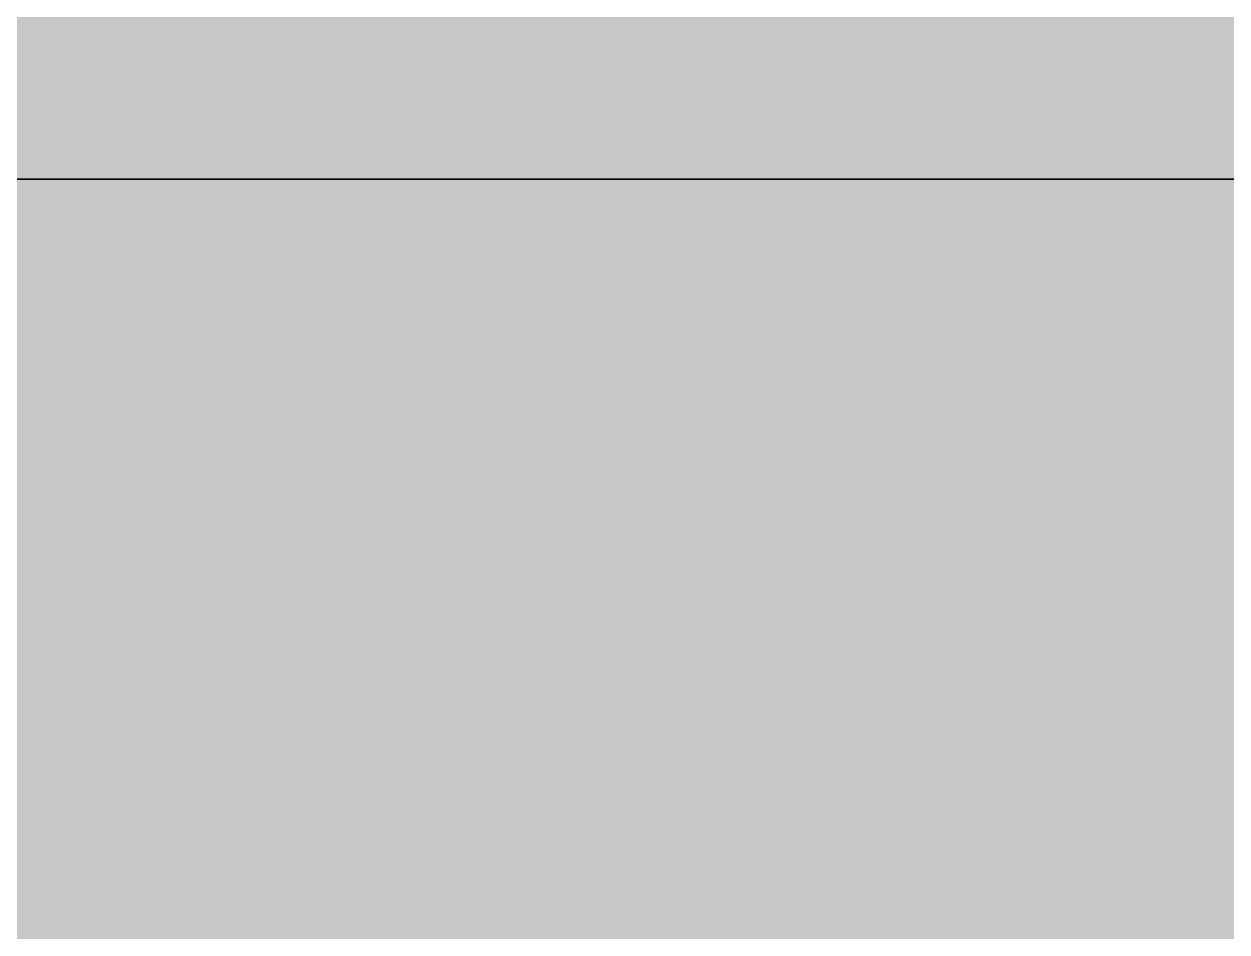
# Model space of a CAD drawing. Extents: x 0 to 1501, y 0 to 1722.
# Drawn here: x 71.5 to 142.9, y 1611.3 to 1665.2 of the extents above; entities that cross this region are included whole.
import ezdxf

# ---------------------------------------------------------------- set-up
doc = ezdxf.new("R2010")
doc.units = 0

msp = doc.modelspace()

# ---------------------------------------------------------------- hatches: boundary and pattern name
at = {"true_color": 0xf8f9fa}
msp.add_hatch(color=256, dxfattribs=at).paths.add_polyline_path([(0, 1722), (1280, 1722), (1280, 1002), (0, 1002)], flags=0)
at = {"true_color": 0xffffff}
for points in [[(0, 1722), (1280, 1722), (1280, 1656), (0, 1656)], [(0, 1656), (1280, 1656), (1280, 0), (0, 0)]]:
    msp.add_hatch(color=256, dxfattribs=at).paths.add_polyline_path(points, flags=0)

# ---------------------------------------------------------------- linework, layer by layer
for points in [[(0, 1722), (1280, 1722), (1280, 1656), (0, 1656)], [(0, 1656), (1280, 1656), (1280, 0), (0, 0)]]:
    msp.add_lwpolyline(points, close=True, dxfattribs=at)

doc.saveas('drawing.dxf')
